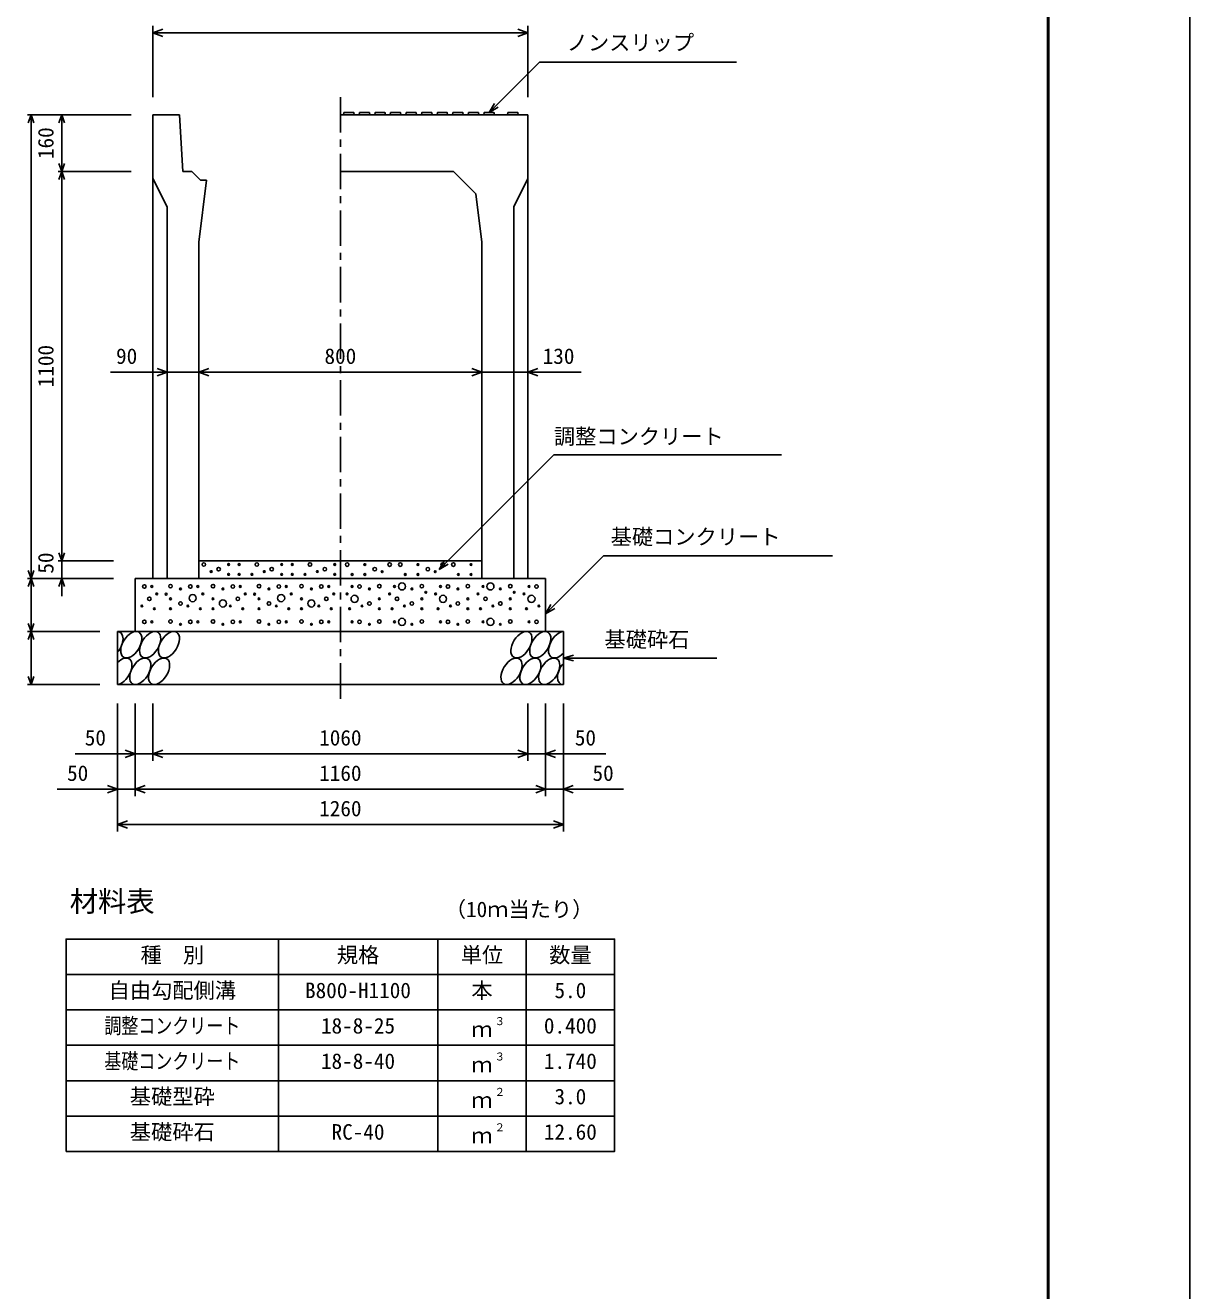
# Model space of a CAD drawing. Units: millimetres, scale not verified. Extents: x -16800 to 16800, y -5940 to 5940.
# Drawn here: x 13510 to 16800, y -48 to 3528 of the extents above; entities that cross this region are included whole.
import ezdxf
from ezdxf.enums import TextEntityAlignment as Align

# ---------------------------------------------------------------- set-up
doc = ezdxf.new("R2010")
doc.units = ezdxf.units.MM
doc.header["$LTSCALE"] = 20
doc.linetypes.add('CHAIN1', pattern=[8, 5, -1, 1, -1])
for name, color, linetype, lineweight in [('0-0_DIM', 7, 'Continuous', 25), ('0-1_Defpoints', 5, 'Continuous', 25), ('0-2_HATCH', 6, 'Continuous', 25), ('0-3_HYO', 3, 'Continuous', 25), ('0-4_HYO2', 4, 'Continuous', 25), ('0-5_OUTLINE', 3, 'Continuous', 25), ('0-6_TXT', 7, 'Continuous', 25), ('0-7_WAKU', 3, 'Continuous', 25)]:
    doc.layers.add(name, color=color, linetype=linetype, lineweight=lineweight)
doc.styles.add('ＭＳ ゴシック', font='')
doc.styles.get('ＭＳ ゴシック').set_extended_font_data('MS Gothic')

msp = doc.modelspace()

# ---------------------------------------------------------------- linework, layer by layer
at = {"layer": '0-0_DIM'}
for p, q in [((13870, 3526.41), (13870, 3324.66)), ((14930, 3506.41), (13870, 3506.41)), ((14930, 3526.41), (14930, 3324.66)), ((14820, 3281.16), (14962.21, 3423.38)), ((15519.1, 3423.38), (14962.21, 3423.38)), ((14820, 3281.16), (14835, 3307.14)), ((14820, 3281.16), (14845.98, 3296.16)), ((13515.8, 3274.66), (13809.13, 3274.66)), ((13525.8, 3274.66), (13525.8, 1964.66)), ((13612.46, 3114.66), (13612.46, 3274.66)), ((13602.46, 3114.66), (13809.13, 3114.66)), ((13612.46, 2014.66), (13612.46, 3114.66)), ((13750.45, 2547.57), (13910, 2547.57)), ((14000, 2547.57), (13910, 2547.57)), ((14000, 2547.57), (14800, 2547.57)), ((14800, 2547.57), (14930, 2547.57)), ((15080.7, 2547.57), (14930, 2547.57)), ((13602.46, 2014.66), (13759.13, 2014.66)), ((13612.46, 2014.66), (13612.46, 1964.66)), ((14678.82, 1989.66), (14693.82, 2015.64)), ((14678.82, 1989.66), (14704.8, 2004.66)), ((15143.65, 2028.32), (14980, 1864.66)), ((15143.65, 2028.32), (15790.53, 2028.32)), ((13515.8, 1964.66), (13759.13, 1964.66)), ((13525.8, 1814.66), (13525.8, 1964.66)), ((13612.46, 1914.66), (13612.46, 1964.66)), ((14980, 1864.66), (14995, 1890.64)), ((14980, 1864.66), (15005.98, 1879.66)), ((13515.8, 1814.66), (13720, 1814.66)), ((13525.8, 1814.66), (13525.8, 1664.66)), ((15030, 1739.66), (15058.98, 1747.43)), ((15030, 1739.66), (15463.31, 1739.66)), ((15030, 1739.66), (15058.98, 1731.9)), ((13515.8, 1664.66), (13720, 1664.66)), ((13770, 1249.15), (13770, 1611.49)), ((13820, 1349.15), (13820, 1611.49)), ((13870, 1449.15), (13870, 1611.49)), ((14930, 1449.15), (14930, 1611.49)), ((14980, 1349.15), (14980, 1611.49)), ((15030, 1249.15), (15030, 1611.49)), ((13650, 1469.15), (13870, 1469.15)), ((13870, 1469.15), (14930, 1469.15)), ((15150, 1469.15), (14930, 1469.15)), ((13600, 1369.15), (13820, 1369.15)), ((13820, 1369.15), (14980, 1369.15)), ((15200, 1369.15), (14980, 1369.15)), ((13770, 1269.15), (15030, 1269.15))]:
    msp.add_line(p, q, dxfattribs=at)
at = {"layer": '0-0_DIM', "linetype": 'CHAIN1'}
msp.add_line((14400, 3324.66), (14400, 1614.66), dxfattribs=at)
at = {"layer": '0-0_DIM'}
for points in [[(13898.23, 3496.14), (13870.04, 3506.41), (13898.23, 3516.67)], [(14901.85, 3516.67), (14930.04, 3506.41), (14901.85, 3496.14)], [(13517.59, 3252.11), (13525.8, 3274.66), (13534.01, 3252.11)], [(13604.26, 3252.11), (13612.46, 3274.66), (13620.67, 3252.11)], [(13620.67, 3137.22), (13612.46, 3114.66), (13604.26, 3137.22)], [(13604.26, 3092.11), (13612.46, 3114.66), (13620.67, 3092.11)], [(13881.81, 2537.31), (13910, 2547.57), (13881.81, 2557.83)], [(14028.19, 2537.31), (14000, 2547.57), (14028.19, 2557.83)], [(14771.81, 2557.83), (14800, 2547.57), (14771.81, 2537.31)], [(14958.19, 2557.83), (14930, 2547.57), (14958.19, 2537.31)], [(14678.82, 1989.66), (15003.29, 2314.13), (15646.84, 2314.13)], [(13620.67, 2037.22), (13612.46, 2014.66), (13604.26, 2037.22)], [(13534.01, 1987.22), (13525.8, 1964.66), (13517.59, 1987.22)], [(13534.01, 1942.11), (13525.8, 1964.66), (13517.59, 1942.11)], [(13620.67, 1942.11), (13612.46, 1964.66), (13604.26, 1942.11)], [(13534.01, 1837.22), (13525.8, 1814.66), (13517.59, 1837.22)], [(13534.01, 1792.11), (13525.8, 1814.66), (13517.59, 1792.11)], [(13534.01, 1687.22), (13525.8, 1664.66), (13517.59, 1687.22)], [(13791.81, 1479.41), (13820, 1469.15), (13791.81, 1458.89)], [(13898.19, 1458.89), (13870, 1469.15), (13898.19, 1479.41)], [(14901.81, 1479.41), (14930, 1469.15), (14901.81, 1458.89)], [(15008.19, 1479.41), (14980, 1469.15), (15008.19, 1458.89)], [(13741.81, 1379.41), (13770, 1369.15), (13741.81, 1358.89)], [(13848.19, 1358.89), (13820, 1369.15), (13848.19, 1379.41)], [(14951.81, 1379.41), (14980, 1369.15), (14951.81, 1358.89)], [(15058.19, 1379.41), (15030, 1369.15), (15058.19, 1358.89)], [(13798.19, 1258.89), (13770, 1269.15), (13798.19, 1279.41)], [(15001.81, 1279.41), (15030, 1269.15), (15001.81, 1258.89)]]:
    msp.add_lwpolyline(points, dxfattribs=at)
at = {"layer": '0-1_Defpoints'}
msp.add_lwpolyline([(0, -5940), (16800, -5940), (16800, 5940), (0, 5940)], close=True, dxfattribs=at)
at = {"layer": '0-2_HATCH'}
for points in [[(14409, 3274.66), (14410, 3281.16), (14438, 3281.16), (14439, 3274.66)], [(14453, 3274.66), (14454, 3281.16), (14482, 3281.16), (14483, 3274.66)], [(14497, 3274.66), (14498, 3281.16), (14526, 3281.16), (14527, 3274.66)], [(14541, 3274.66), (14542, 3281.16), (14570, 3281.16), (14571, 3274.66)], [(14585, 3274.66), (14586, 3281.16), (14614, 3281.16), (14615, 3274.66)], [(14629, 3274.66), (14630, 3281.16), (14658, 3281.16), (14659, 3274.66)], [(14673, 3274.66), (14674, 3281.16), (14702, 3281.16), (14703, 3274.66)], [(14717, 3274.66), (14718, 3281.16), (14746, 3281.16), (14747, 3274.66)], [(14761, 3274.66), (14762, 3281.16), (14790, 3281.16), (14791, 3274.66)], [(14805, 3274.66), (14806, 3281.16), (14834, 3281.16), (14835, 3274.66)], [(14872.5, 3274.66), (14873.5, 3281.16), (14901.5, 3281.16), (14902.5, 3274.66)]]:
    msp.add_lwpolyline(points, dxfattribs=at)
for centre, radius in [((14013.88, 2003.97), 5), ((14083.97, 2003.97), 2.5), ((14113.97, 2003.97), 2.5), ((14163.88, 2003.97), 5), ((14233.97, 2003.97), 2.5), ((14263.97, 2003.97), 2.5), ((14313.88, 2003.97), 5), ((14383.97, 2003.97), 2.5), ((14419.13, 2003.69), 5), ((14469.04, 2003.69), 2.5), ((14539.13, 2003.69), 5), ((14569.13, 2003.69), 5), ((14619.04, 2003.69), 2.5), ((14689.13, 2003.69), 5), ((14719.13, 2003.69), 5), ((14769.04, 2003.69), 2.5), ((14034.9, 1983.84), 2.5), ((14055.93, 1990.84), 5), ((14083.97, 1975.96), 2.5), ((14113.97, 1975.96), 2.5), ((14149.86, 1975.96), 2.5), ((14184.9, 1983.84), 2.5), ((14205.93, 1990.84), 5), ((14233.97, 1975.96), 2.5), ((14263.97, 1975.96), 2.5), ((14299.86, 1975.96), 2.5), ((14334.9, 1983.84), 2.5), ((14355.93, 1990.84), 5), ((14383.97, 1975.96), 2.5), ((14433.15, 1975.68), 2.5), ((14469.04, 1975.68), 2.5), ((14497.08, 1990.56), 5), ((14518.11, 1983.56), 2.5), ((14583.15, 1975.68), 2.5), ((14619.04, 1975.68), 2.5), ((14647.08, 1990.56), 5), ((14668.11, 1983.56), 2.5), ((14733.15, 1975.68), 2.5), ((14769.04, 1975.68), 2.5), ((13846.04, 1941.84), 5), ((13867.07, 1941.84), 2.5), ((13919.97, 1942.72), 5), ((13948.01, 1934.84), 2.5), ((13976.04, 1941.84), 5), ((13997.07, 1941.84), 2.5), ((14039.97, 1942.72), 5), ((14068.01, 1934.84), 2.5), ((14096.04, 1941.84), 5), ((14117.07, 1941.84), 2.5), ((14169.97, 1942.72), 5), ((14198.01, 1934.84), 2.5), ((14226.04, 1941.84), 5), ((14247.07, 1941.84), 2.5), ((14289.97, 1942.72), 5), ((14318.01, 1934.84), 2.5), ((14346.04, 1941.84), 5), ((14367.07, 1941.84), 2.5), ((14432.93, 1941.84), 2.5), ((14453.96, 1941.84), 5), ((14481.99, 1934.84), 2.5), ((14510.03, 1942.72), 5), ((14552.93, 1941.84), 2.5), ((14573.96, 1941.84), 10), ((14601.99, 1934.84), 2.5), ((14630.03, 1942.72), 5), ((14682.93, 1941.84), 2.5), ((14703.96, 1941.84), 5), ((14731.99, 1934.84), 2.5), ((14760.03, 1942.72), 5), ((14802.93, 1941.84), 2.5), ((14823.96, 1941.84), 10), ((14851.99, 1934.84), 2.5), ((14880.03, 1942.72), 5), ((14932.93, 1941.84), 2.5), ((14953.96, 1941.84), 5), ((13860.06, 1906.82), 5), ((13881.09, 1920.83), 2.5), ((13907.55, 1919.92), 2.5), ((13919.97, 1906.82), 2.5), ((13948.01, 1893.69), 5), ((13982.58, 1908.83), 10), ((14011.09, 1920.83), 2.5), ((14039.97, 1906.82), 2.5), ((14068.01, 1893.69), 10), ((14110.06, 1906.82), 5), ((14131.09, 1920.83), 2.5), ((14157.55, 1919.92), 2.5), ((14169.97, 1906.82), 2.5), ((14198.01, 1893.69), 5), ((14232.58, 1908.83), 10), ((14261.09, 1920.83), 2.5), ((14289.97, 1906.82), 2.5), ((14318.01, 1893.69), 10), ((14360.06, 1906.82), 5), ((14381.09, 1920.83), 2.5), ((14418.91, 1920.83), 2.5), ((14439.94, 1906.82), 10), ((14481.99, 1893.69), 5), ((14510.03, 1906.82), 2.5), ((14538.91, 1920.83), 2.5), ((14559.94, 1906.82), 5), ((14601.99, 1893.69), 5), ((14630.03, 1906.82), 2.5), ((14641.37, 1925.15), 2.5), ((14668.91, 1920.83), 2.5), ((14689.94, 1906.82), 10), ((14731.99, 1893.69), 5), ((14760.03, 1906.82), 2.5), ((14788.91, 1920.83), 2.5), ((14809.94, 1906.82), 5), ((14851.99, 1893.69), 5), ((14880.03, 1906.82), 2.5), ((14891.37, 1925.15), 2.5), ((14918.91, 1920.83), 2.5), ((14939.94, 1906.82), 10), ((13839.03, 1886.69), 2.5), ((13874.08, 1878.81), 2.5), ((13919.97, 1878.81), 2.5), ((13969.03, 1886.69), 2.5), ((14004.08, 1878.81), 2.5), ((14039.97, 1878.81), 2.5), ((14089.03, 1886.69), 2.5), ((14124.08, 1878.81), 2.5), ((14169.97, 1878.81), 2.5), ((14219.03, 1886.69), 2.5), ((14254.08, 1878.81), 2.5), ((14289.97, 1878.81), 2.5), ((14339.03, 1886.69), 2.5), ((14374.08, 1878.81), 2.5), ((14425.92, 1878.81), 2.5), ((14460.97, 1886.69), 2.5), ((14510.03, 1878.81), 2.5), ((14545.92, 1878.81), 2.5), ((14580.97, 1886.69), 2.5), ((14630.03, 1878.81), 2.5), ((14675.92, 1878.81), 2.5), ((14710.97, 1886.69), 2.5), ((14760.03, 1878.81), 2.5), ((14795.92, 1878.81), 2.5), ((14830.97, 1886.69), 2.5), ((14880.03, 1878.81), 2.5), ((14925.92, 1878.81), 2.5), ((14960.97, 1886.69), 2.5), ((13846.04, 1841.84), 5), ((13867.07, 1841.84), 2.5), ((13919.97, 1842.72), 5), ((13948.01, 1834.84), 2.5), ((13976.04, 1841.84), 5), ((13997.07, 1841.84), 2.5), ((14039.97, 1842.72), 5), ((14068.01, 1834.84), 2.5), ((14096.04, 1841.84), 5), ((14117.07, 1841.84), 2.5), ((14169.97, 1842.72), 5), ((14198.01, 1834.84), 2.5), ((14226.04, 1841.84), 5), ((14247.07, 1841.84), 2.5), ((14289.97, 1842.72), 5), ((14318.01, 1834.84), 2.5), ((14346.04, 1841.84), 5), ((14367.07, 1841.84), 2.5), ((14432.93, 1841.84), 2.5), ((14453.96, 1841.84), 5), ((14481.99, 1834.84), 2.5), ((14510.03, 1842.72), 5), ((14552.93, 1841.84), 2.5), ((14573.96, 1841.84), 10), ((14601.99, 1834.84), 2.5), ((14630.03, 1842.72), 5), ((14682.93, 1841.84), 2.5), ((14703.96, 1841.84), 5), ((14731.99, 1834.84), 2.5), ((14760.03, 1842.72), 5), ((14802.93, 1841.84), 2.5), ((14823.96, 1841.84), 10), ((14851.99, 1834.84), 2.5), ((14880.03, 1842.72), 5), ((14932.93, 1841.84), 2.5), ((14953.96, 1841.84), 5)]:
    msp.add_circle(centre, radius, dxfattribs=at)
for centre, start_param, end_param in [((13755.84, 1777.14), 4.4524467, 6.6076907), ((15017.93, 1777.14), 0.4022642, 4.3746879), ((13781.16, 1702.15), 3.5766262, 7.4835112), ((15043.25, 1702.15), 1.2768793, 3.5000728)]:
    msp.add_ellipse(centre, major_axis=(21.81, 35.31), ratio=0.5792, start_param=start_param, end_param=end_param, dxfattribs=at)
for centre in [(13809.05, 1777.14), (13862.26, 1777.14), (13915.47, 1777.14), (14911.51, 1777.14), (14964.72, 1777.14), (13834.37, 1702.15), (13887.58, 1702.15), (14883.63, 1702.15), (14936.84, 1702.15), (14990.04, 1702.15)]:
    msp.add_ellipse(centre, major_axis=(21.81, 35.31), ratio=0.5792, dxfattribs=at)
at = {"layer": '0-3_HYO'}
for p, q in [((14225, 945.2), (14225, 345.2)), ((14675, 945.2), (14675, 345.2)), ((14925, 945.2), (14925, 345.2)), ((13625, 845.2), (15175, 845.2))]:
    msp.add_line(p, q, dxfattribs=at)
msp.add_lwpolyline([(13625, 345.2), (15175, 345.2), (15175, 945.2), (13625, 945.2)], close=True, dxfattribs=at)
at = {"layer": '0-4_HYO2'}
for p, q in [((13625, 745.2), (15175, 745.2)), ((13625, 645.2), (15175, 645.2)), ((13625, 545.2), (15175, 545.2)), ((13625, 445.2), (15175, 445.2))]:
    msp.add_line(p, q, dxfattribs=at)
at = {"layer": '0-5_OUTLINE'}
for p, q in [((13945, 3274.66), (13870, 3274.66)), ((13870, 3274.66), (13870, 1964.66)), ((13945, 3274.66), (13955, 3114.69)), ((14930, 3274.66), (14400, 3274.66)), ((14930, 3274.66), (14930, 1964.66)), ((13955, 3114.69), (13980, 3114.69)), ((13980, 3114.69), (14005, 3089.69)), ((14400, 3114.66), (14720, 3114.66)), ((14782.86, 3051.81), (14720, 3114.66)), ((13870, 3094.66), (13910, 3014.66)), ((14021.88, 3089.69), (14000, 2914.66)), ((14005, 3089.69), (14021.88, 3089.69)), ((14930, 3094.66), (14890, 3014.66)), ((14782.86, 3051.81), (14800, 2914.66)), ((13910, 3014.66), (13910, 1964.66)), ((14890, 3014.66), (14890, 1964.66)), ((14000, 2914.66), (14000, 1964.66)), ((14800, 2914.66), (14800, 1964.66)), ((14000, 2014.66), (14800, 2014.66)), ((13820, 1964.66), (14980, 1964.66)), ((13820, 1964.66), (13820, 1814.66)), ((13870, 1964.66), (14000, 1964.66)), ((14930, 1964.66), (14800, 1964.66)), ((14980, 1964.66), (14980, 1814.66)), ((13770, 1814.66), (15030, 1814.66)), ((13770, 1814.66), (13770, 1664.66)), ((15030, 1814.66), (15030, 1664.66)), ((13770, 1664.66), (15030, 1664.66))]:
    msp.add_line(p, q, dxfattribs=at)
at = {"layer": '0-7_WAKU', "lineweight": 50}
msp.add_lwpolyline([(400, -5540), (16400, -5540), (16400, 5540), (400, 5540)], close=True, dxfattribs=at)

# ---------------------------------------------------------------- texts
at = {"layer": '0-0_DIM', "style": 'ＭＳ ゴシック'}
for s, p in [('ノンスリップ', (15039.52, 3443.55)), ('90', (13766.03, 2557.57)), ('800', (14355, 2557.57)), ('130', (14971.58, 2557.57)), ('調整コンクリート', (15003.29, 2330.55)), ('基礎コンクリート', (15163.65, 2047.05)), ('基礎砕石', (15146.32, 1756.83)), ('50', (13677.56, 1479.15)), ('1060', (14340, 1479.15)), ('50', (15062.44, 1479.15)), ('50', (13627.56, 1379.15)), ('1160', (14340, 1379.15)), ('50', (15112.44, 1379.15)), ('1260', (14340, 1279.15))]:
    msp.add_text(s, height=43.99, dxfattribs=at).set_placement(p, align=Align.BOTTOM_LEFT)
for s, p in [('160', (13602.46, 3149.66)), ('1100', (13602.46, 2504.66)), ('50', (13602.46, 1977.99))]:
    msp.add_text(s, height=43.99, rotation=90, dxfattribs=at).set_placement(p, align=Align.BOTTOM_LEFT)
at = {"layer": '0-6_TXT', "style": 'ＭＳ ゴシック'}
for s, height, p in [('材料表', 58.65, (13635, 1005.2)), ('（10ｍ当たり）', 43.99, (14695, 994.2)), ('種\u3000別', 43.99, (13835, 865.2)), ('規格', 43.99, (14390, 865.2)), ('単位', 43.99, (14740, 865.2)), ('数量', 43.99, (14990, 865.2)), ('自由勾配側溝', 43.99, (13745, 765.2)), ('本', 43.99, (14770, 765.2)), ('B800-H1100', 43.99, (14300, 765.2)), ('5.0', 43.99, (15005, 765.2)), ('18-8-25', 43.99, (14345, 665.2)), ('３', 21.99, (14835.54, 695.57)), ('0.400', 43.99, (14975, 665.2)), ('ｍ', 43.99, (14770, 655.2)), ('18-8-40', 43.99, (14345, 565.2)), ('３', 21.99, (14835.54, 595.57)), ('1.740', 43.99, (14975, 565.2)), ('ｍ', 43.99, (14770, 555.2)), ('基礎型砕', 43.99, (13805, 465.2)), ('ｍ', 43.99, (14770, 455.2)), ('２', 21.99, (14835.54, 495.57)), ('3.0', 43.99, (15005, 465.2)), ('基礎砕石', 43.99, (13805, 365.2)), ('RC-40', 43.99, (14375, 365.2)), ('ｍ', 43.99, (14770, 355.2)), ('２', 21.99, (14835.54, 395.57)), ('12.60', 43.99, (14975, 365.2))]:
    msp.add_text(s, height=height, dxfattribs=at).set_placement(p, align=Align.BOTTOM_LEFT)
at = {"layer": '0-6_TXT', "style": 'ＭＳ ゴシック', "width": 0.8}
for s, p in [('調整コンクリート', (13733, 665.2)), ('基礎コンクリート', (13733, 565.2))]:
    msp.add_text(s, height=43.99, dxfattribs=at).set_placement(p, align=Align.BOTTOM_LEFT)

doc.saveas('drawing.dxf')
